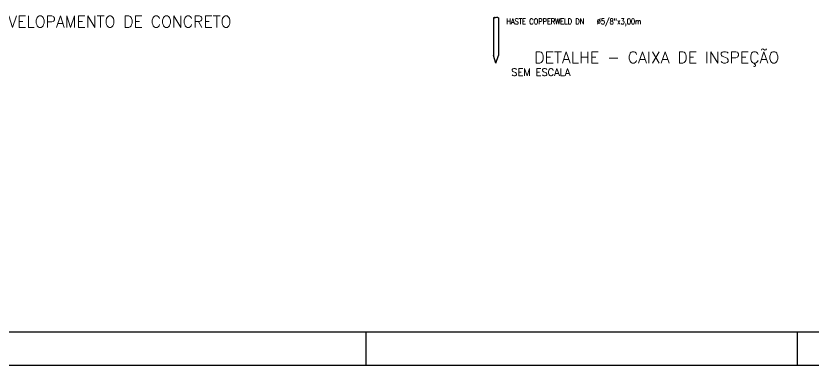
# Model space of a CAD drawing. Header units: inches. Extents: x 645122 to 645329, y 8794230 to 8794268.
# Drawn here: x 645292.45 to 645304.44, y 8794236.55 to 8794241.81 of the extents above; entities that cross this region are included whole.
import ezdxf
from ezdxf.enums import TextEntityAlignment as Align

# ---------------------------------------------------------------- set-up
doc = ezdxf.new("R2010")
doc.units = ezdxf.units.IN
doc.header["$LTSCALE"] = 8
doc.header["$MEASUREMENT"] = 0
for name, color, linetype in [('DETALHE', 2, 'Continuous'), ('pena1', 8, 'Continuous'), ('pena9', 6, 'Continuous'), ('RÉGUA60', 7, 'Continuous'), ('TXTCIRC', 7, 'Continuous')]:
    doc.layers.add(name, color=color, linetype=linetype)
doc.styles.add('ROMAND', font='romand.shx')
doc.styles.add('ROMANS', font='romans', dxfattribs={"height": 0.2})

msp = doc.modelspace()

# ---------------------------------------------------------------- linework, layer by layer
at = {"layer": 'DETALHE', "linetype": 'Continuous'}
for p, q in [((645299.645, 8794241.771), (645299.641, 8794241.773)), ((645299.641, 8794241.773), (645299.641, 8794241.212)), ((645299.648, 8794241.771), (645299.645, 8794241.771)), ((645299.655, 8794241.771), (645299.648, 8794241.771)), ((645299.691, 8794241.781), (645299.655, 8794241.771)), ((645299.699, 8794241.782), (645299.691, 8794241.781)), ((645299.703, 8794241.781), (645299.699, 8794241.782)), ((645299.709, 8794241.78), (645299.703, 8794241.781)), ((645299.715, 8794241.778), (645299.709, 8794241.78)), ((645299.718, 8794241.776), (645299.715, 8794241.778)), ((645299.718, 8794241.776), (645299.718, 8794241.212)), ((645299.681, 8794241.094), (645299.644, 8794241.212)), ((645299.681, 8794241.094), (645299.718, 8794241.212))]:
    msp.add_line(p, q, dxfattribs=at)
msp.add_arc((645299.665, 8794241.75), 0.0336, 61.9578, 135.905, dxfattribs=at)
at = {"layer": 'pena1'}
for p, q in [((645297.725, 8794236.547), (645297.725, 8794237.047)), ((645304.225, 8794236.547), (645304.225, 8794237.047)), ((645286.012, 8794236.547), (645329.225, 8794236.547))]:
    msp.add_line(p, q, dxfattribs=at)
at = {"layer": 'pena9'}
msp.add_line((645287.262, 8794237.047), (645328.725, 8794237.047), dxfattribs=at)

# ---------------------------------------------------------------- texts
at = {"style": 'ROMANS'}
msp.add_text('SEM ESCALA', height=0.1081, dxfattribs=at).set_placement((645299.913, 8794240.904, 0))
at = {"layer": 'RÉGUA60', "linetype": 'Continuous', "style": 'ROMANS', "width": 0.8}
msp.add_text('HASTE COPPERWELD DN   %%c5/8"x3,00m', height=0.08631, dxfattribs=at).set_placement((645299.836, 8794241.68))
at = {"layer": 'TXTCIRC', "color": 4, "style": 'ROMAND'}
for s, p in [('ENVELOPAMENTO DE CONCRETO', (645293.86, 8794241.72)), ('DETALHE - CAIXA DE INSPEÇÃO', (645302.104, 8794241.179, 0))]:
    msp.add_text(s, height=0.1729, dxfattribs=at).set_placement(p, align=Align.MIDDLE)

doc.saveas('drawing.dxf')
